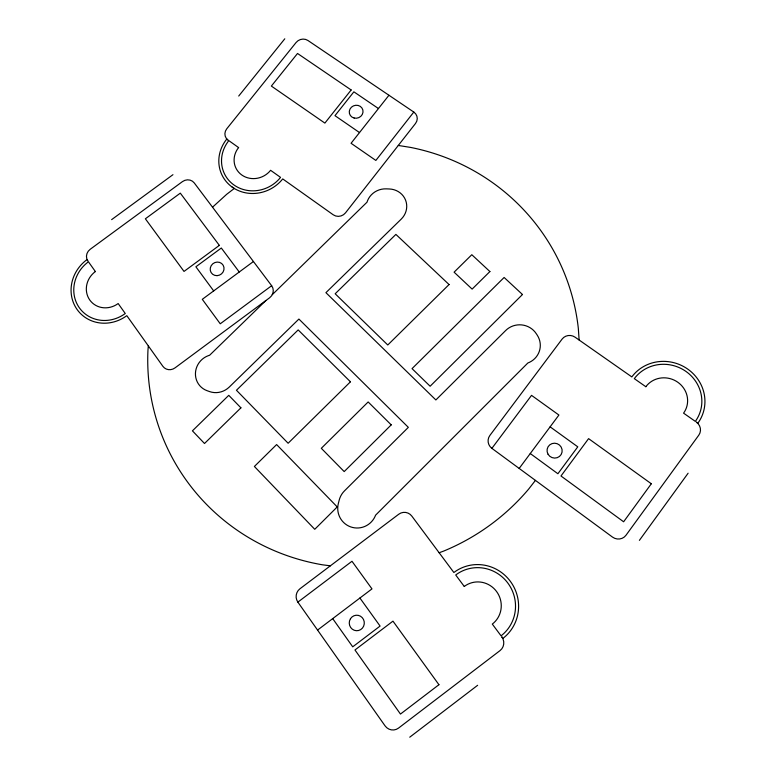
<?xml version="1.0" encoding="UTF-8"?>
<svg xmlns="http://www.w3.org/2000/svg" width="776" height="776" viewBox="0 0 776 776"><rect width="100%" height="100%" fill="white"/><g stroke="black" fill="none" stroke-linecap="round" stroke-linejoin="round"><path stroke-width="1.16" d="M148.332 345.902L147.964 350.18A216.979 211.237 -25.6 0 0 322.583 564.821L330.372 565.82M272.298 294.637L367.009 202.196L367.504 200.771A18.75 17.77 -17.2 0 1 386.215 188.859L389.358 188.975A18.76 17.78 -16.9 0 1 405.567 200.111A18.76 17.78 -16.9 0 1 401.211 219.133L325.92 292.668L435.87 399.96L505.69 330.508A19.575 18.963 4.6 0 1 536.255 333.67L537.244 335.174A19.584 18.973 4.9 0 1 529.513 362.285L527.864 362.984L375.574 515.186L374.992 516.593A19.807 19.555 -71 0 1 338.336 503.498L339.19 500.151A19.788 19.545 -69.9 0 1 344.466 490.888L408.341 427.353L298.905 319.052L229.289 387.04A19.08 18.255 -44.3 0 1 209.559 391.579L207.114 390.706A19.07 18.236 -44.4 0 1 195.445 373.237A19.07 18.236 -44.4 0 1 208.463 355.612L209.617 355.253L265.858 300.564M639.395 540.358L688.108 473.214M519.183 468.432L558.904 415.034L531.531 395.362L491.887 448.353L612.477 537.079A9.836 9.457 38.4 0 0 625.999 535.246L698.817 435.132A9.748 9.254 25.8 0 0 696.295 422.057L697.886 423.172A40.43 38.499 22.1 0 0 687.623 369.017A40.43 38.499 22.1 0 0 631.829 376.913L575.064 337.182A9.322 8.973 10.3 0 0 562.086 339.102L489.889 435.433A9.37 9.215 18.6 0 0 491.887 448.353M535.43 480.383L528.737 488.996A216.979 211.237 -25.6 0 1 443.697 551.076L439.148 552.755M413.802 112.064A8.74 8.148 -14.6 0 1 415.509 123.471L345.495 212.857A8.798 8.323 -21.8 0 1 333.224 214.787L282.716 178.916A36.336 33.853 -27 0 1 232.276 187.152A36.336 33.853 -27 0 1 226.718 139.137L228.028 140.068A8.594 7.954 -27.5 0 1 226.757 128.797L296.112 42.476A8.517 7.799 -21.2 0 1 307.936 40.488L413.802 112.064L375.856 160.438L351.062 143.279L388.941 95.254M238.717 96.04L284.792 38.8M212.527 207.192L226.65 194.33L234.284 188.471L232.102 187.026M409.728 737.2L477.638 685.295M317.559 630.073L371.976 588.897L351.984 561.271L297.868 602.127L385.041 725.832A10.059 9.613 80.1 0 0 398.524 728.101L500.045 650.589A9.933 9.603 64.4 0 0 501.762 636.776L502.945 638.367A41.109 40.042 64.2 0 0 510.259 581.205A41.109 40.042 64.2 0 0 453.873 572.513L411.833 516.098A9.409 9.331 86.2 0 0 398.777 514.207L299.963 588.761A9.574 9.283 -80.9 0 0 297.868 602.127M253.432 261.522L202.293 299.323L220.248 323.796L271.649 285.714L194.243 182.913A8.652 8.041 -32.4 0 0 182.457 181.603L90.2 249.28A8.72 8.07 -40.6 0 0 87.863 260.988L86.922 259.679A36.899 34.338 -42.1 0 0 77.134 309.546A36.899 34.338 -42.1 0 0 126.808 315.667L162.863 366.301A8.953 8.487 -45.3 0 0 174.998 367.902L269.611 297.78A8.876 8.468 -33 0 0 271.649 285.714M111.637 219.627L172.951 174.687M398.282 145.451L410.611 147.421A216.979 211.237 -25.6 0 1 578.333 328.461L579.129 340.024M378.455 108.543L353.875 91.82L334.97 115.663L359.511 132.56M550.116 426.849L577.78 446.83L557.895 473.738L530.26 453.533M239.25 272.007L221.325 248.019L195.882 266.789L213.681 290.913M359.909 598.024L380.085 626.067L352.721 646.825L332.7 618.617M651.326 483.758L623.623 521.782L560.98 475.998L588.586 438.634L651.326 483.758M351.159 89.968L324.882 123.103L271.358 86.078L297.518 53.466L351.159 89.968M337.23 506.922L314.755 529.3L254.392 466.473L276.615 444.57L337.23 506.922M391.22 424.87L344.195 471.585L321.312 448.305L368.163 401.958L391.22 424.87M522.481 294.511L430.127 386.235L412.046 368.629L504.119 277.469L522.481 294.511M489.899 271.551L472.128 289.108L454.096 272.172L471.808 254.712L489.899 271.551M350.442 381.802L288.129 443.251L236.447 390.26L298.178 329.916L350.442 381.802M449.061 284.55L387.777 344.99L335.174 293.764L395.896 234.4L449.061 284.55M240.919 407.837L204.505 443.503L192.429 430.845L228.765 395.333L240.919 407.837M438.935 684.713L400.464 714.065L354.962 649.978L392.966 621.149L438.935 684.713M219.346 245.381L184.019 271.425L145.374 218.784L180.304 193.146L219.346 245.381M645.836 386.72L634.312 378.659A37.345 35.57 22.1 0 1 685.858 371.355A37.345 35.57 22.1 0 1 695.335 421.387L683.578 413.152A23.096 22 22.1 0 0 677.729 382.19A23.096 22 22.1 0 0 645.836 386.72M238.601 147.576L228.823 140.631A33.572 31.273 -27 0 0 233.964 184.989A33.572 31.273 -27 0 0 280.553 177.384L270.601 170.303A20.768 19.342 -27 0 1 241.792 174.998A20.768 19.342 -27 0 1 238.601 147.576M464.261 586.462L455.716 574.987A37.975 36.986 64.2 0 1 507.814 583.009A37.975 36.986 64.2 0 1 501.053 635.825L492.304 624.088A23.484 22.882 64.2 0 0 496.495 591.419A23.484 22.882 64.2 0 0 464.261 586.462M95.38 271.551L88.425 261.784A34.086 31.729 -42.1 0 0 79.375 307.849A34.086 31.729 -42.1 0 0 125.266 313.514L118.165 303.542A21.088 19.623 -42.1 0 1 89.793 300.04A21.088 19.623 -42.1 0 1 95.38 271.551M548.05 454.232A7.605 7.411 25.5 0 0 561.155 454.503A7.605 7.411 25.5 0 0 554.607 443.203A7.605 7.411 25.5 0 0 548.05 454.232M350.461 618.734A7.76 7.527 88.7 0 0 356.378 630.713A7.76 7.527 88.7 0 0 363.488 619.461A7.76 7.527 88.7 0 0 350.461 618.734M354.137 118.039A6.936 6.45 -18.5 0 0 362.858 109.998A6.936 6.45 -18.5 0 0 351.441 107.195A6.936 6.45 -18.5 0 0 354.137 118.039M217.057 275.645A7.042 6.654 -35.1 0 0 223.149 265.217A7.042 6.654 -35.1 0 0 211.159 265.731A7.042 6.654 -35.1 0 0 217.057 275.645"/></g></svg>
